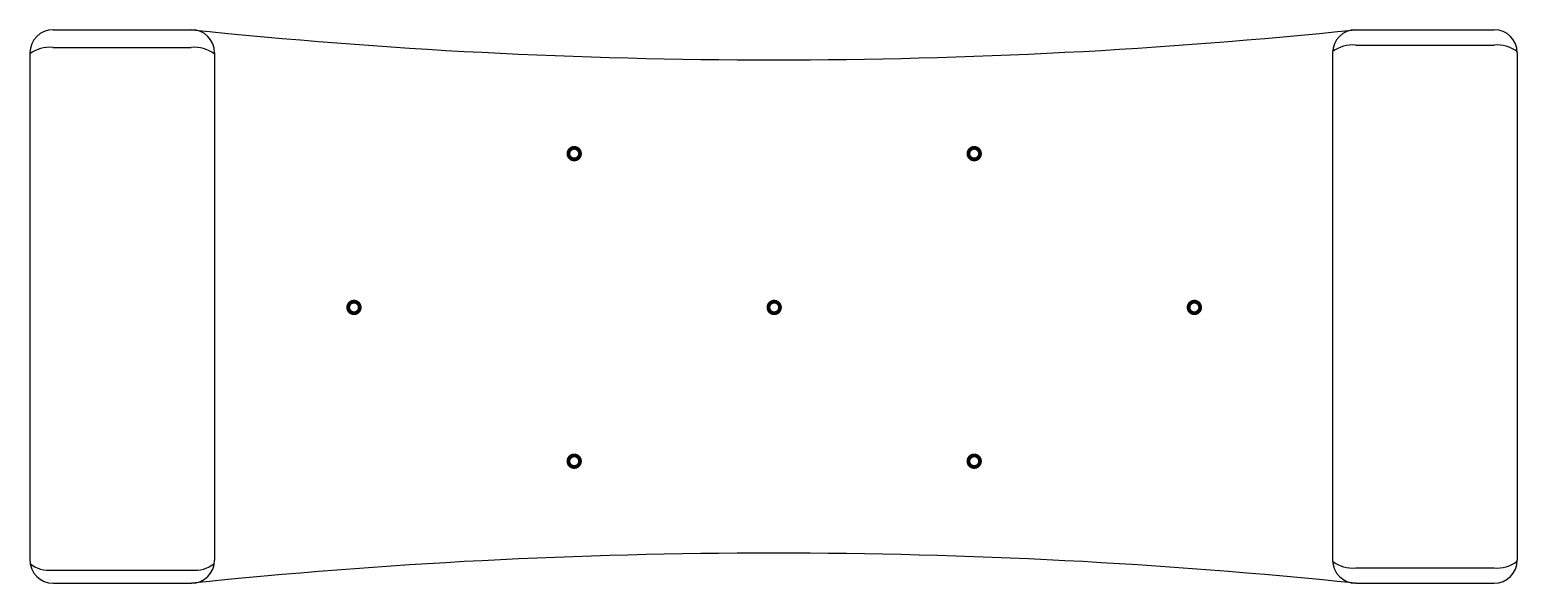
# Model space of a CAD drawing. Extents: x 63.77 to 65.7, y 53.16 to 53.88.
import ezdxf

# ---------------------------------------------------------------- set-up
doc = ezdxf.new("R2010")
doc.units = 0
doc.header["$MEASUREMENT"] = 0
doc.layers.add('ELETRO', color=11, linetype='CONTINUOUS')
doc.layers.add('MOBILIA', color=2, linetype='CONTINUOUS')

msp = doc.modelspace()

# ---------------------------------------------------------------- linework, layer by layer
at = {"layer": 'ELETRO', "const_width": 0.005}
for points in [[(64.4807, 53.7222, 1), (64.4657, 53.7222, 1)], [(65.0007, 53.7222, 1), (64.9857, 53.7222, 1)], [(64.1944, 53.5222, 1), (64.1794, 53.5222, 1)], [(64.7407, 53.5222, 1), (64.7257, 53.5222, 1)], [(65.2869, 53.5222, 1), (65.2719, 53.5222, 1)], [(64.4807, 53.3222, 1), (64.4657, 53.3222, 1)], [(65.0007, 53.3222, 1), (64.9857, 53.3222, 1)]]:
    msp.add_lwpolyline(points, format="xyb", close=True, dxfattribs=at)
at = {"layer": 'MOBILIA'}
for p, q in [((63.7957, 53.8834), (63.9757, 53.8834)), ((65.4892, 53.8834), (65.6692, 53.8834)), ((63.7954, 53.8604), (63.9754, 53.8604)), ((65.4892, 53.8634), (65.6692, 53.8634)), ((63.7657, 53.8534), (63.7657, 53.1935)), ((64.0057, 53.8534), (64.0057, 53.1935)), ((65.4592, 53.8534), (65.4592, 53.1935)), ((65.6992, 53.8534), (65.6992, 53.1935)), ((63.7954, 53.1805), (63.9754, 53.1805)), ((65.4892, 53.1835), (65.6692, 53.1835)), ((63.7957, 53.1635), (63.9757, 53.1635)), ((65.4892, 53.1635), (65.6692, 53.1635))]:
    msp.add_line(p, q, dxfattribs=at)
for centre, radius, start, end in [((63.7957, 53.8534), 0.03, 90, 180), ((64.7324, 61.1833), 7.3391, 264.08156, 275.91844), ((63.9757, 53.8534), 0.03, 0, 90), ((65.4892, 53.8534), 0.03, 90, 180), ((65.6692, 53.8534), 0.03, 0, 90), ((63.7917, 53.8166), 0.044, 85.2278, 126.7593), ((63.979, 53.8166), 0.044, 53.2407, 94.7722), ((65.4855, 53.8196), 0.044, 85.2278, 126.7593), ((65.6728, 53.8196), 0.044, 53.2407, 94.7722), ((64.7324, 45.8635), 7.3391, 84.08156, 95.91844), ((63.7917, 53.2243), 0.044, 233.2407, 274.7722), ((63.7957, 53.1935), 0.03, 180, 270), ((63.979, 53.2243), 0.044, 265.2278, 306.7593), ((63.9757, 53.1935), 0.03, 270, 0), ((65.4892, 53.1935), 0.03, 180, 270), ((65.4855, 53.2273), 0.044, 233.2407, 274.7722), ((65.6692, 53.1935), 0.03, 270, 0), ((65.6728, 53.2273), 0.044, 265.2278, 306.7593)]:
    msp.add_arc(centre, radius, start, end, dxfattribs=at)

doc.saveas('drawing.dxf')
